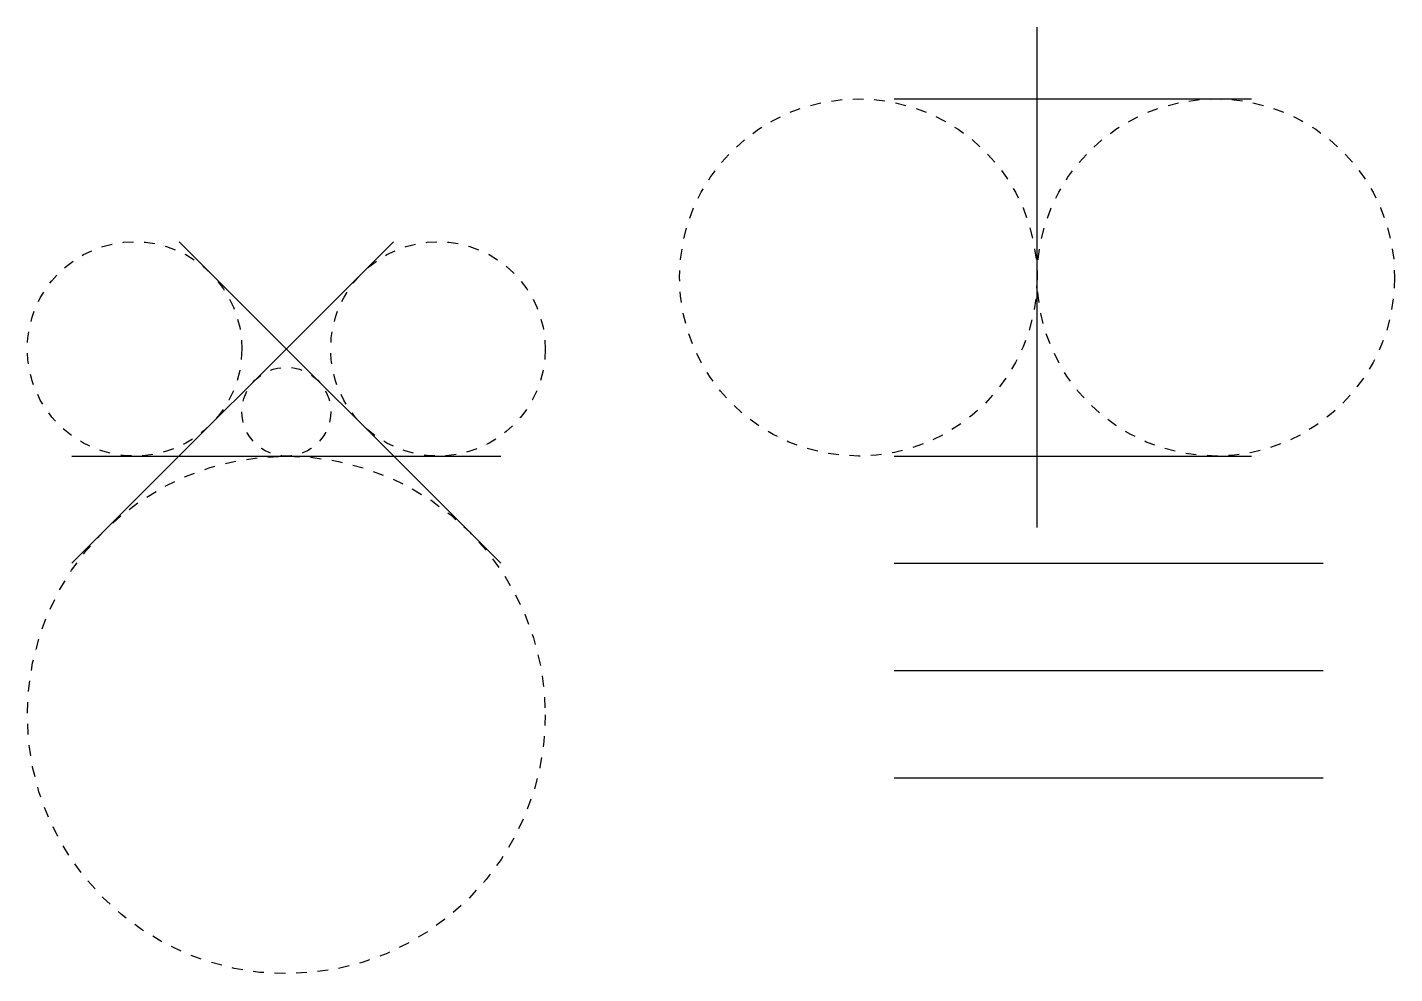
# Model space of a CAD drawing. Extents: x -4.2 to 34, y -14.5 to 12.
import ezdxf

# ---------------------------------------------------------------- set-up
doc = ezdxf.new("R2010")
doc.units = 0
doc.linetypes.add('DOT', pattern=[0.6, 0.3, -0.3])
doc.layers.get('0').update_dxf_attribs({"linetype": 'CONTINUOUS'})
doc.layers.add('BISECT', color=5, linetype='DOT')

msp = doc.modelspace()

# ---------------------------------------------------------------- linework, layer by layer
for p, q in [((24, -2), (24, 12)), ((20, 10), (30, 10)), ((-3, -3), (6, 6)), ((0, 6), (9, -3)), ((-3, 0), (9, 0)), ((20, 0), (30, 0)), ((20, -3), (32, -3)), ((20, -6), (32, -6)), ((20, -9), (32, -9))]:
    msp.add_line(p, q)
at = {"layer": 'BISECT'}
for centre, radius in [((19, 5), 5), ((29, 5), 5), ((29, 5), 5), ((-1.242641, 3), 3), ((7.242641, 3), 3), ((3, 1.242641), 1.242641), ((3, 1.242641), 1.242641), ((3, 1.242641), 1.242641), ((3, -7.242641), 7.242641), ((3, -7.242641), 7.242641)]:
    msp.add_circle(centre, radius, dxfattribs=at)

doc.saveas('drawing.dxf')
